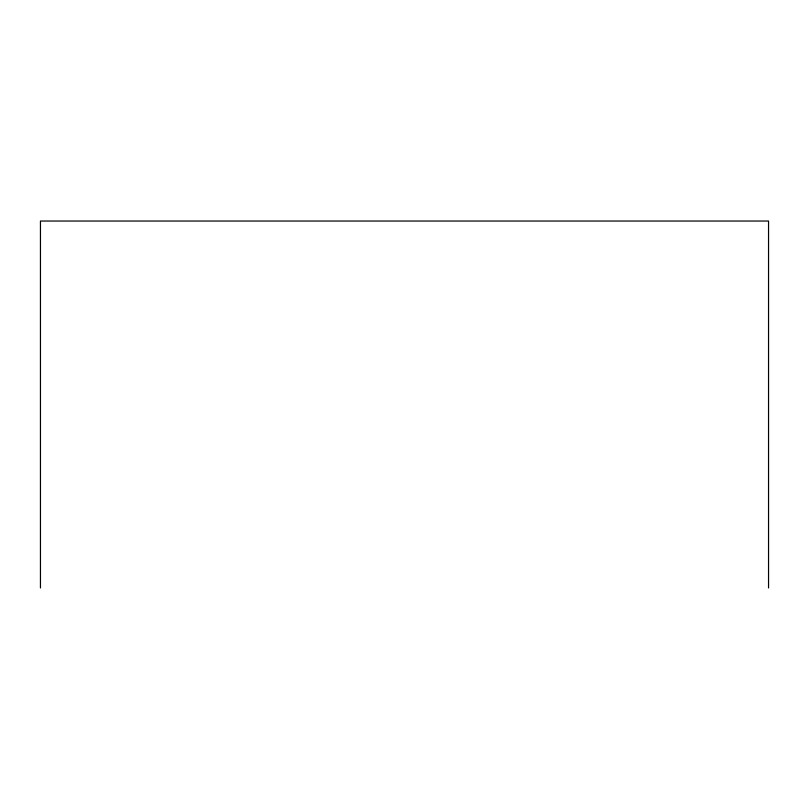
<?xml version="1.0" encoding="UTF-8"?>
<svg xmlns="http://www.w3.org/2000/svg" width="809" height="809" viewBox="0 0 809 809"><rect width="100%" height="100%" fill="white"/><g stroke="black" fill="none" stroke-linecap="round" stroke-linejoin="round"><path stroke-width="1.21" d="M768.55 587.961L768.55 221.039L40.45 221.039L40.45 587.961"/></g></svg>
